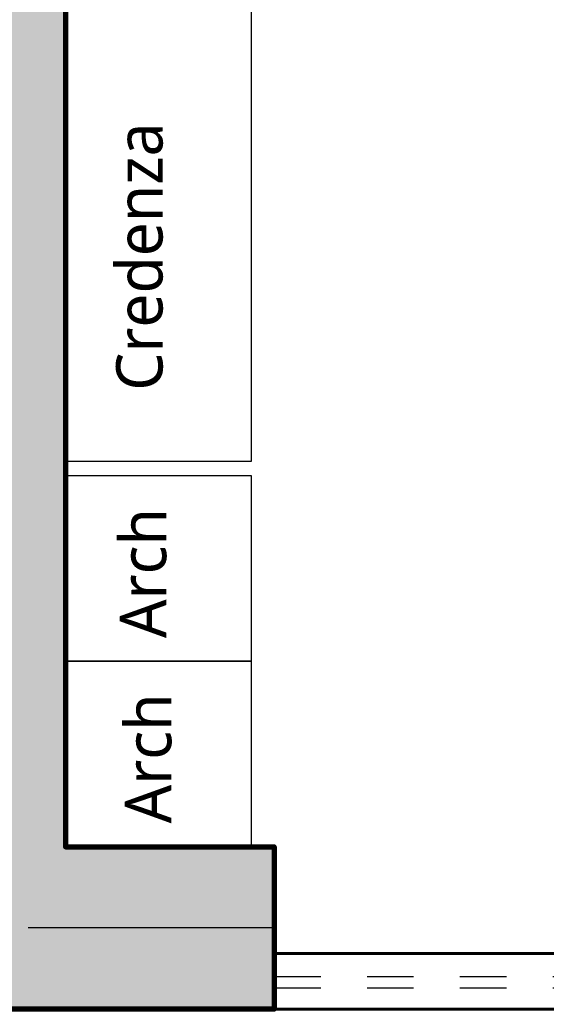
# Model space of a CAD drawing. Header units: millimetres. Extents: x 1 to 121, y 0 to 90.
# Drawn here: x 31.814 to 32.948, y 60.798 to 62.93 of the extents above; entities that cross this region are included whole.
import ezdxf

# ---------------------------------------------------------------- set-up
doc = ezdxf.new("R2010")
doc.units = ezdxf.units.MM
doc.linetypes.add('DASHED2', pattern=[0.375, 0.25, -0.125])
for name, color, linetype, lineweight in [('COLUMNAS 50', 32, 'Continuous', 70), ('Equipamiento SR', 23, 'Continuous', 0), ('GRAFO 0 BLANCO', 7, 'Continuous', 0), ('letras sr', 7, 'Continuous', 5), ('muro bajo', 191, 'Continuous', 40), ('Structural - Bearing_Pen_No__20', 1, 'Continuous', 0), ('Vanos', 140, 'Continuous', 5)]:
    doc.layers.add(name, color=color, linetype=linetype, lineweight=lineweight)
doc.styles.add('Generales', font='trebuc.ttf', dxfattribs={"height": 0.1})

msp = doc.modelspace()

# ---------------------------------------------------------------- hatches: boundary and pattern name
at = {"layer": 'GRAFO 0 BLANCO', "true_color": 0xc7c8ca}
h = msp.add_hatch(color=9, dxfattribs=at)
h.dxf.hatch_style = 1
h.paths.add_polyline_path([(32.362, 61.1485), (31.912, 61.1485), (31.912, 63.0485), (31.662, 63.0485), (31.662, 60.7985), (32.362, 60.7985)])

# ---------------------------------------------------------------- linework, layer by layer
at = {"layer": 'COLUMNAS 50', "linetype": 'Continuous'}
msp.add_lwpolyline([(31.662, 60.7985), (31.662, 63.0485), (31.912, 63.0485), (31.912, 61.1485), (32.362, 61.1485), (32.362, 60.7985)], close=True, dxfattribs=at)
at = {"layer": 'Equipamiento SR'}
for points in [[(31.912, 61.9785), (31.912, 63.1785), (32.312, 63.1785), (32.312, 61.9785), (31.912, 61.9785)], [(32.312, 61.9485), (32.312, 61.5485), (31.912, 61.5485), (31.912, 61.9485), (32.312, 61.9485)], [(32.312, 61.5485), (32.312, 61.1485), (31.912, 61.1485), (31.912, 61.5485), (32.312, 61.5485)]]:
    msp.add_lwpolyline(points, dxfattribs=at)
at = {"layer": 'muro bajo', "linetype": 'Continuous'}
for p, q in [((34.9652, 60.9185), (32.362, 60.9185)), ((34.9652, 60.7985), (32.362, 60.7985))]:
    msp.add_line(p, q, dxfattribs=at)
at = {"layer": 'Structural - Bearing_Pen_No__20', "linetype": 'Continuous'}
msp.add_line((32.362, 60.9735), (31.832, 60.9735), dxfattribs=at)
msp.add_line((32.362, 60.9735), (31.832, 60.9735), dxfattribs=at)
at = {"layer": 'Vanos', "color": 7, "linetype": 'DASHED2', "ltscale": 0.3}
for p, q in [((32.362, 60.8693), (34.9652, 60.8693)), ((32.362, 60.8443), (34.9652, 60.8443))]:
    msp.add_line(p, q, dxfattribs=at)

# ---------------------------------------------------------------- texts
at = {"layer": 'letras sr', "char_height": 0.1, "attachment_point": 3, "rotation": 90, "style": 'Generales'}
for s, insert in [('Credenza ', (32.0214, 62.7088)), ('Arch', (32.0293, 61.8782)), ('Arch', (32.0402, 61.4789))]:
    msp.add_mtext_dynamic_manual_height_columns(s, width=0.115, gutter_width=1, heights=[0.1165], dxfattribs=dict(at, insert=insert))

doc.saveas('drawing.dxf')
